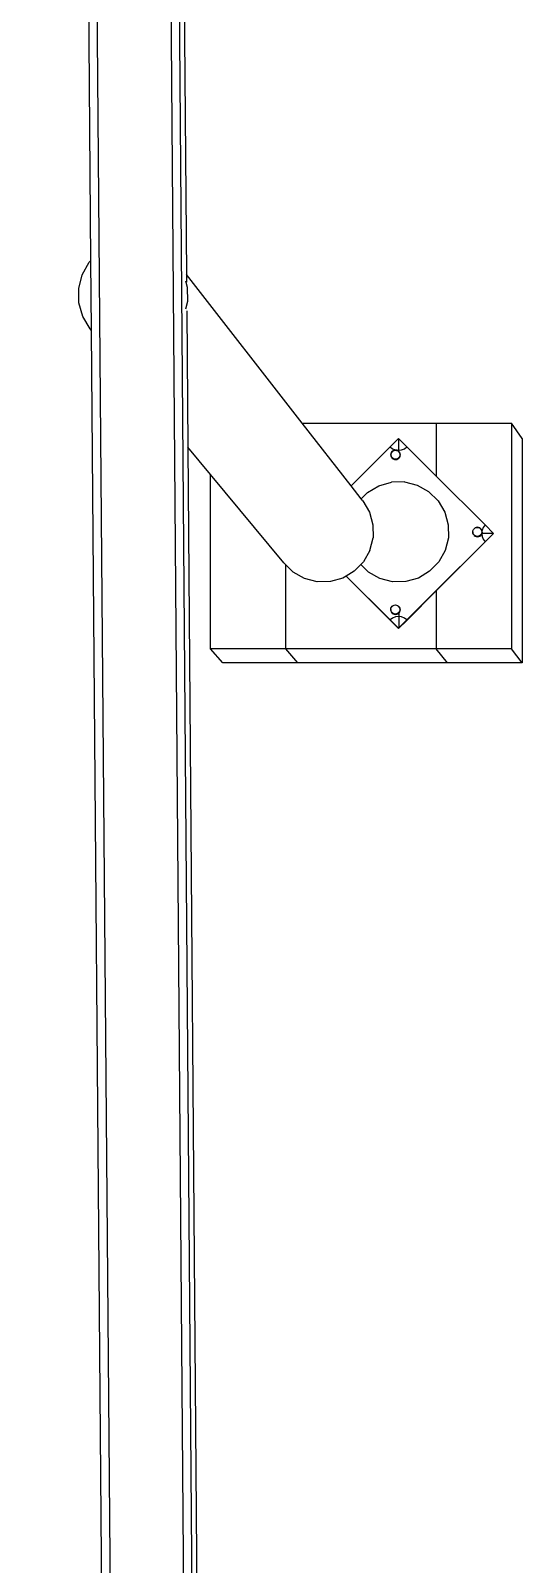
# Model space of a CAD drawing. Header units: inches. Extents: x -614 to 848, y -1045 to 1103.
# Drawn here: x -216.2 to -172.3, y 144.7 to 281.6 of the extents above; entities that cross this region are included whole.
import ezdxf

# ---------------------------------------------------------------- set-up
doc = ezdxf.new("R2010")
doc.units = ezdxf.units.IN
doc.header["$MEASUREMENT"] = 0

msp = doc.modelspace()

# ---------------------------------------------------------------- linework, layer by layer
for p, q in [((-199.44975, -1044.7934), (-216.20691, 1015.55191)), ((-193.21069, -1044.7934), (-209.44367, 1015.55191)), ((-192.48522, -1044.7934), (-208.65724, 1015.55191)), ((-210.83469, 261.07156), (-212.56559, 473.12062)), ((-203.82951, 453.67617), (-202.31118, 259.82163)), ((-211.60877, 259.80558), (-210.98528, 260.91718)), ((-210.98528, 260.91718), (-210.83469, 261.07156)), ((-210.78389, 254.84903), (-210.83469, 261.07156)), ((-211.92331, 258.57049), (-211.60877, 259.80558)), ((-202.40247, 259.25724), (-202.24312, 258.6908)), ((-202.31118, 259.82163), (-202.30579, 259.1334)), ((-191.98548, 246.56068), (-202.31118, 259.82163)), ((-202.24312, 258.6908), (-202.22729, 257.41637)), ((-211.90747, 257.29607), (-211.92331, 258.57049)), ((-202.22729, 257.41637), (-202.40247, 256.72847)), ((-211.56233, 256.06917), (-211.90747, 257.29607)), ((-210.9114, 254.97341), (-211.56233, 256.06917)), ((-202.28579, 256.58047), (-202.19063, 244.43076)), ((-210.78389, 254.84903), (-210.9114, 254.97341)), ((-210.78365, 254.81896), (-210.9114, 254.97341)), ((-210.78365, 254.81896), (-210.78389, 254.84903)), ((-209.07828, 45.89846), (-210.78365, 254.81896)), ((-191.98548, 246.56068), (-180.02875, 246.56068)), ((-187.62548, 240.96127), (-191.98548, 246.56068)), ((-180.02875, 246.56068), (-180.02875, 241.83594)), ((-180.02875, 246.56068), (-173.31541, 246.56068)), ((-173.31541, 246.56068), (-173.31541, 226.42067)), ((-172.34952, 245.18659), (-173.31541, 246.56068)), ((-184.13663, 244.45012), (-183.38978, 245.19697)), ((-183.38978, 245.19697), (-182.64293, 244.45012)), ((-183.38978, 245.19697), (-183.38978, 244.14643)), ((-172.34952, 245.18659), (-172.34952, 225.15882)), ((-200.16876, 241.98649), (-202.19063, 244.43076)), ((-202.19063, 244.43076), (-200.64163, 46.66101)), ((-187.62548, 240.96127), (-184.13663, 244.45012)), ((-184.13663, 244.45012), (-183.91788, 244.28227)), ((-184.06744, 243.84435), (-184.08173, 243.73586)), ((-184.08173, 243.73586), (-184.06744, 243.62736)), ((-184.07169, 243.74476), (-184.0579, 243.84956)), ((-184.0579, 243.63995), (-184.07169, 243.74476)), ((-184.07041, 243.73501), (-184.07163, 243.72576)), ((-184.07163, 243.72576), (-184.05734, 243.61726)), ((-184.02557, 243.94545), (-184.06744, 243.84435)), ((-184.06744, 243.62736), (-184.02557, 243.52626)), ((-184.0579, 243.84956), (-184.01744, 243.94723)), ((-184.01744, 243.54229), (-184.0579, 243.63995)), ((-183.95895, 244.03227), (-184.02557, 243.94545)), ((-184.01744, 243.94723), (-183.95309, 244.03109)), ((-183.87213, 244.09889), (-183.95895, 244.03227)), ((-183.95309, 244.03109), (-183.86922, 244.09544)), ((-183.91788, 244.28227), (-183.66314, 244.17675)), ((-183.77103, 244.14076), (-183.87213, 244.09889)), ((-183.86922, 244.09544), (-183.77156, 244.1359)), ((-183.77156, 244.1359), (-183.66676, 244.1497)), ((-183.66254, 244.15505), (-183.77103, 244.14076)), ((-183.66676, 244.1497), (-183.56195, 244.1359)), ((-183.66314, 244.17675), (-183.38978, 244.14076)), ((-183.55404, 244.14076), (-183.66254, 244.15505)), ((-183.56195, 244.1359), (-183.46429, 244.09544)), ((-183.45294, 244.09889), (-183.55404, 244.14076)), ((-183.46429, 244.09544), (-183.38042, 244.03109)), ((-183.36613, 244.03227), (-183.45294, 244.09889)), ((-183.38978, 244.14076), (-183.11641, 244.17675)), ((-183.38042, 244.03109), (-183.31571, 243.94637)), ((-183.29951, 243.94545), (-183.36613, 244.03227)), ((-183.28941, 243.93535), (-183.35603, 244.02217)), ((-183.27562, 243.63995), (-183.31607, 243.54229)), ((-183.31571, 243.94637), (-183.30178, 243.92821)), ((-183.31571, 243.94637), (-183.27562, 243.84956)), ((-183.30178, 243.92821), (-183.26133, 243.83055)), ((-183.25763, 243.84435), (-183.29951, 243.94545)), ((-183.24753, 243.83425), (-183.28941, 243.93535)), ((-183.27562, 243.84956), (-183.26182, 243.74476)), ((-183.26182, 243.74476), (-183.27562, 243.63995)), ((-183.26299, 243.61442), (-183.26133, 243.62096)), ((-183.26133, 243.83055), (-183.24753, 243.72576)), ((-183.24753, 243.72576), (-183.26133, 243.62096)), ((-183.26133, 243.62096), (-183.25763, 243.62736)), ((-183.24335, 243.73586), (-183.25763, 243.84435)), ((-183.25763, 243.62736), (-183.24335, 243.73586)), ((-183.23325, 243.72576), (-183.24753, 243.83425)), ((-183.24753, 243.61726), (-183.23325, 243.72576)), ((-183.11641, 244.17675), (-182.86167, 244.28227)), ((-182.86167, 244.28227), (-182.64293, 244.45012)), ((-182.64293, 244.45012), (-180.02875, 241.83594)), ((-184.05734, 243.61726), (-184.01547, 243.51616)), ((-184.02557, 243.52626), (-183.95895, 243.43945)), ((-184.0031, 243.5233), (-184.01744, 243.54229)), ((-184.01547, 243.51616), (-183.95762, 243.44078)), ((-183.95309, 243.45842), (-184.0031, 243.5233)), ((-183.94752, 243.45088), (-183.95895, 243.43945)), ((-183.95762, 243.44078), (-183.95323, 243.43506)), ((-183.95323, 243.43506), (-183.94885, 243.42935)), ((-183.94752, 243.45088), (-183.95309, 243.45842)), ((-183.94567, 243.45273), (-183.95309, 243.45842)), ((-183.94885, 243.42935), (-183.86203, 243.36273)), ((-183.94752, 243.45088), (-183.94567, 243.45273)), ((-183.93875, 243.43945), (-183.94752, 243.45088)), ((-183.86922, 243.39407), (-183.94567, 243.45273)), ((-183.85489, 243.3751), (-183.93875, 243.43945)), ((-183.77156, 243.35362), (-183.86922, 243.39407)), ((-183.86203, 243.36273), (-183.76093, 243.32085)), ((-183.75723, 243.33465), (-183.85489, 243.3751)), ((-183.66676, 243.33982), (-183.77156, 243.35362)), ((-183.76093, 243.32085), (-183.65244, 243.30657)), ((-183.65244, 243.32085), (-183.75723, 243.33465)), ((-183.56195, 243.35362), (-183.66676, 243.33982)), ((-183.65244, 243.32085), (-183.65244, 243.34171)), ((-183.54764, 243.33465), (-183.65244, 243.32085)), ((-183.65244, 243.30657), (-183.54394, 243.32085)), ((-183.65244, 243.318), (-183.65244, 243.32085)), ((-183.65244, 243.30657), (-183.65244, 243.318)), ((-183.46429, 243.39407), (-183.56195, 243.35362)), ((-183.45294, 243.37283), (-183.54764, 243.33465)), ((-183.54394, 243.32085), (-183.44284, 243.36273)), ((-183.38307, 243.45639), (-183.46429, 243.39407)), ((-183.36613, 243.43945), (-183.45294, 243.37283)), ((-183.44284, 243.36273), (-183.35603, 243.42935)), ((-183.38042, 243.45842), (-183.38307, 243.45639)), ((-183.38307, 243.45639), (-183.36613, 243.43945)), ((-183.31607, 243.54229), (-183.38042, 243.45842)), ((-183.36613, 243.43945), (-183.29951, 243.52626)), ((-183.35603, 243.42935), (-183.28941, 243.51616)), ((-183.29951, 243.52626), (-183.26299, 243.61442)), ((-183.28941, 243.51616), (-183.24871, 243.61442)), ((-183.24871, 243.61442), (-183.24753, 243.61726)), ((-200.16876, 226.42067), (-200.16876, 241.98649)), ((-193.63514, 234.08791), (-200.16876, 241.98649)), ((-186.72539, 239.80531), (-187.62548, 240.96127)), ((-186.16242, 240.38244), (-185.15642, 240.98005)), ((-185.15642, 240.98005), (-184.03002, 241.29692)), ((-182.85999, 241.31146), (-184.03002, 241.29692)), ((-182.85999, 241.31146), (-181.72606, 241.02268)), ((-181.72606, 241.02268), (-180.70552, 240.45026)), ((-180.02875, 241.83594), (-175.66626, 237.47346)), ((-186.72539, 239.80531), (-186.16242, 240.38244)), ((-186.59138, 239.63321), (-186.72539, 239.80531)), ((-186.59138, 239.63321), (-185.99377, 238.6272)), ((-180.70552, 240.45026), (-179.8679, 239.63321)), ((-179.8679, 239.63321), (-179.27029, 238.6272)), ((-185.99377, 238.6272), (-185.6769, 237.5008)), ((-179.27029, 238.6272), (-178.95342, 237.5008)), ((-185.6769, 237.5008), (-185.66236, 236.33077)), ((-178.95342, 237.5008), (-178.93887, 236.33077)), ((-176.76644, 236.84909), (-176.76791, 236.83794)), ((-176.76791, 236.83794), (-176.75363, 236.72945)), ((-176.76741, 236.85641), (-176.75361, 236.96121)), ((-176.75361, 236.7516), (-176.76741, 236.85641)), ((-176.75361, 236.96121), (-176.71316, 237.05888)), ((-176.71316, 237.05888), (-176.65085, 237.14007)), ((-176.56842, 237.21107), (-176.65523, 237.14445)), ((-176.65523, 237.14445), (-176.65085, 237.14007)), ((-176.65085, 237.14007), (-176.6488, 237.14274)), ((-176.6488, 237.14274), (-176.56494, 237.20709)), ((-176.46731, 237.25295), (-176.56842, 237.21107)), ((-176.56494, 237.20709), (-176.46727, 237.24755)), ((-176.35882, 237.26723), (-176.46731, 237.25295)), ((-176.46727, 237.24755), (-176.36247, 237.26134)), ((-176.36247, 237.26134), (-176.25766, 237.24755)), ((-176.25033, 237.25295), (-176.35882, 237.26723)), ((-176.25766, 237.24755), (-176.16, 237.20709)), ((-176.14923, 237.21107), (-176.25033, 237.25295)), ((-176.16, 237.20709), (-176.07613, 237.14274)), ((-176.06241, 237.14445), (-176.14923, 237.21107)), ((-176.07613, 237.14274), (-176.01178, 237.05888)), ((-175.99579, 237.05764), (-176.06241, 237.14445)), ((-175.98569, 237.04754), (-176.05231, 237.13435)), ((-176.01178, 237.05888), (-176.01124, 237.05758)), ((-176.01124, 237.05758), (-175.99806, 237.0404)), ((-176.01124, 237.05758), (-175.97133, 236.96121)), ((-175.99806, 237.0404), (-175.95761, 236.94274)), ((-175.95391, 236.95654), (-175.99579, 237.05764)), ((-175.94381, 236.94644), (-175.98569, 237.04754)), ((-175.97133, 236.96121), (-175.95803, 236.86021)), ((-175.95753, 236.85641), (-175.97133, 236.7516)), ((-175.95239, 236.90307), (-175.95803, 236.86021)), ((-175.95803, 236.86021), (-175.95753, 236.85641)), ((-175.95761, 236.94274), (-175.95239, 236.90307)), ((-175.94381, 236.83794), (-175.95761, 236.73315)), ((-175.94963, 236.92401), (-175.95391, 236.95654)), ((-175.95391, 236.73955), (-175.93963, 236.84804)), ((-175.94963, 236.92401), (-175.95239, 236.90307)), ((-175.95239, 236.90307), (-175.94381, 236.83794)), ((-175.93963, 236.99997), (-175.94963, 236.92401)), ((-175.93963, 236.84804), (-175.94963, 236.92401)), ((-175.92953, 236.83794), (-175.94381, 236.94644)), ((-175.94381, 236.72945), (-175.92953, 236.83794)), ((-175.83412, 237.25471), (-175.93963, 236.99997)), ((-175.66626, 237.47346), (-175.83412, 237.25471)), ((-175.66626, 237.47346), (-174.91941, 236.72661)), ((-185.95114, 235.19685), (-185.66236, 236.33077)), ((-175.66626, 235.97976), (-180.02875, 231.61727)), ((-175.65963, 235.97084), (-180.02875, 231.60172)), ((-178.93887, 236.33077), (-179.22765, 235.19685)), ((-176.75363, 236.72945), (-176.71175, 236.62835)), ((-176.71316, 236.65394), (-176.75361, 236.7516)), ((-176.69983, 236.63657), (-176.71316, 236.65394)), ((-176.71175, 236.62835), (-176.6539, 236.55296)), ((-176.69938, 236.63549), (-176.69983, 236.63657)), ((-176.6488, 236.57007), (-176.69938, 236.63549)), ((-176.6539, 236.55296), (-176.65523, 236.55163)), ((-176.65523, 236.55163), (-176.64952, 236.54725)), ((-176.6438, 236.56306), (-176.6539, 236.55296)), ((-176.6539, 236.55296), (-176.64952, 236.54725)), ((-176.64952, 236.54725), (-176.56842, 236.48501)), ((-176.64952, 236.54725), (-176.64513, 236.54153)), ((-176.6438, 236.56306), (-176.6488, 236.57007)), ((-176.64201, 236.56486), (-176.6488, 236.57007)), ((-176.64513, 236.54153), (-176.55832, 236.47491)), ((-176.64201, 236.56486), (-176.6438, 236.56306)), ((-176.63503, 236.55163), (-176.6438, 236.56306)), ((-176.56494, 236.50572), (-176.64201, 236.56486)), ((-176.55117, 236.48728), (-176.63503, 236.55163)), ((-176.56842, 236.48501), (-176.46731, 236.44314)), ((-176.46727, 236.46527), (-176.56494, 236.50572)), ((-176.55832, 236.47491), (-176.45721, 236.43304)), ((-176.45352, 236.44683), (-176.55117, 236.48728)), ((-176.46731, 236.44314), (-176.35882, 236.42885)), ((-176.36247, 236.45147), (-176.46727, 236.46527)), ((-176.45721, 236.43304), (-176.34872, 236.41875)), ((-176.34872, 236.43304), (-176.45352, 236.44683)), ((-176.25766, 236.46527), (-176.36247, 236.45147)), ((-176.35882, 236.42885), (-176.34872, 236.43018)), ((-176.34872, 236.43304), (-176.34872, 236.45328)), ((-176.24392, 236.44683), (-176.34872, 236.43304)), ((-176.34872, 236.43018), (-176.25033, 236.44314)), ((-176.34872, 236.43018), (-176.34872, 236.43304)), ((-176.34872, 236.41875), (-176.24023, 236.43304)), ((-176.34872, 236.41875), (-176.34872, 236.43018)), ((-176.16, 236.50572), (-176.25766, 236.46527)), ((-176.25033, 236.44314), (-176.24392, 236.44683)), ((-176.14923, 236.48501), (-176.24392, 236.44683)), ((-176.24023, 236.43304), (-176.13913, 236.47491)), ((-176.07613, 236.57007), (-176.16, 236.50572)), ((-176.14923, 236.48501), (-176.06241, 236.55163)), ((-176.13913, 236.47491), (-176.05231, 236.54153)), ((-176.01178, 236.65394), (-176.07613, 236.57007)), ((-175.99579, 236.63845), (-176.06241, 236.55163)), ((-176.05231, 236.54153), (-175.98569, 236.62835)), ((-175.9728, 236.74806), (-176.01178, 236.65394)), ((-175.97168, 236.69666), (-175.99579, 236.63845)), ((-175.98569, 236.62835), (-175.94499, 236.72661)), ((-175.9728, 236.74806), (-175.97562, 236.72661)), ((-175.97562, 236.72661), (-175.97168, 236.69666)), ((-175.97133, 236.7516), (-175.9728, 236.74806)), ((-175.95927, 236.72661), (-175.97168, 236.69666)), ((-175.97168, 236.69666), (-175.93963, 236.45324)), ((-175.95927, 236.72661), (-175.96996, 236.72661)), ((-175.95761, 236.73315), (-175.95927, 236.72661)), ((-175.94499, 236.72661), (-175.95927, 236.72661)), ((-175.95761, 236.73315), (-175.95391, 236.73955)), ((-175.94499, 236.72661), (-175.94381, 236.72945)), ((-174.91941, 236.72661), (-175.94499, 236.72661)), ((-175.93963, 236.45324), (-175.83412, 236.1985)), ((-175.83412, 236.1985), (-175.66626, 235.97976)), ((-174.92058, 236.72544), (-175.66626, 235.97976)), ((-175.66626, 235.97976), (-175.65963, 235.97084)), ((-174.91281, 236.71766), (-175.65963, 235.97084)), ((-174.91941, 236.72661), (-174.92058, 236.72544)), ((-174.92058, 236.72544), (-174.91281, 236.71766)), ((-174.91281, 236.71766), (-174.91941, 236.72661)), ((-193.45542, 233.91261), (-193.63514, 234.08791)), ((-186.52356, 234.1763), (-186.75696, 233.93702)), ((-185.95114, 235.19685), (-186.52356, 234.1763)), ((-179.80008, 234.1763), (-180.61713, 233.33868)), ((-179.22765, 235.19685), (-179.80008, 234.1763)), ((-193.45542, 226.42067), (-193.45542, 233.91261)), ((-192.79752, 233.27086), (-193.45542, 233.91261)), ((-191.77697, 232.69844), (-192.79752, 233.27086)), ((-190.64305, 232.40966), (-191.77697, 232.69844)), ((-188.34662, 232.74107), (-189.47302, 232.4242)), ((-188.05157, 232.91634), (-188.34662, 232.74107)), ((-188.05051, 232.91698), (-188.05157, 232.91634)), ((-184.12967, 228.99444), (-188.05157, 232.91634)), ((-187.34061, 233.33868), (-188.05051, 232.91698)), ((-184.13663, 229.0031), (-188.05051, 232.91698)), ((-186.75696, 233.93702), (-187.34061, 233.33868)), ((-186.07404, 233.27086), (-186.75696, 233.93702)), ((-185.05349, 232.69844), (-186.07404, 233.27086)), ((-183.91956, 232.40966), (-185.05349, 232.69844)), ((-181.62314, 232.74107), (-182.74953, 232.4242)), ((-180.61713, 233.33868), (-181.62314, 232.74107)), ((-189.47302, 232.4242), (-190.64305, 232.40966)), ((-182.74953, 232.4242), (-183.91956, 232.40966)), ((-180.02875, 231.61727), (-182.64293, 229.0031)), ((-180.02875, 231.60172), (-182.63603, 228.99444)), ((-180.02875, 231.61727), (-180.02875, 231.60172)), ((-180.02875, 231.60172), (-180.02875, 226.42067)), ((-184.08179, 229.93238), (-184.068, 230.03718)), ((-184.068, 230.03718), (-184.02754, 230.13485)), ((-184.02754, 230.13485), (-183.96319, 230.21871)), ((-183.96319, 230.21871), (-183.87932, 230.28306)), ((-183.87932, 230.28306), (-183.78166, 230.32352)), ((-183.78166, 230.32352), (-183.67686, 230.33731)), ((-183.67686, 230.33731), (-183.57205, 230.32352)), ((-183.57205, 230.32352), (-183.47439, 230.28306)), ((-183.47439, 230.28306), (-183.39052, 230.21871)), ((-183.3775, 230.20174), (-183.39052, 230.21871)), ((-183.3775, 230.20174), (-183.37623, 230.20076)), ((-183.37623, 230.20076), (-183.32617, 230.13485)), ((-183.29951, 230.12405), (-183.36613, 230.21086)), ((-183.32617, 230.13485), (-183.28572, 230.03718)), ((-183.32617, 230.13485), (-183.31188, 230.11691)), ((-183.31188, 230.11691), (-183.27143, 230.01925)), ((-183.25763, 230.02295), (-183.29951, 230.12405)), ((-183.28572, 230.03718), (-183.27192, 229.93238)), ((-183.27143, 230.01925), (-183.25763, 229.91445)), ((-183.24335, 229.91445), (-183.25763, 230.02295)), ((-183.91788, 229.17095), (-184.13663, 229.0031)), ((-184.12967, 228.99444), (-184.13663, 229.0031)), ((-183.38978, 228.25625), (-184.13663, 229.0031)), ((-183.38285, 228.24762), (-184.12967, 228.99444)), ((-184.08058, 229.92316), (-184.08179, 229.93238)), ((-184.08058, 229.92316), (-184.08173, 229.91445)), ((-184.08173, 229.91445), (-184.06744, 229.80596)), ((-184.068, 229.82757), (-184.08058, 229.92316)), ((-184.02754, 229.72991), (-184.068, 229.82757)), ((-184.06744, 229.80596), (-184.02557, 229.70486)), ((-183.96319, 229.64604), (-184.02754, 229.72991)), ((-184.02557, 229.70486), (-183.95895, 229.61804)), ((-183.96172, 229.64492), (-183.96319, 229.64604)), ((-183.94885, 229.62814), (-183.96172, 229.64492)), ((-183.87932, 229.58169), (-183.96172, 229.64492)), ((-183.95895, 229.61804), (-183.87213, 229.55142)), ((-183.86499, 229.56379), (-183.94885, 229.62814)), ((-183.66314, 229.27646), (-183.91788, 229.17095)), ((-183.78166, 229.54124), (-183.87932, 229.58169)), ((-183.87213, 229.55142), (-183.77103, 229.50955)), ((-183.76733, 229.52334), (-183.86499, 229.56379)), ((-183.67686, 229.52744), (-183.78166, 229.54124)), ((-183.77103, 229.50955), (-183.66254, 229.49526)), ((-183.66254, 229.50955), (-183.76733, 229.52334)), ((-183.57205, 229.54124), (-183.67686, 229.52744)), ((-183.38978, 229.31245), (-183.66314, 229.27646)), ((-183.66254, 229.50955), (-183.66254, 229.52932)), ((-183.55774, 229.52334), (-183.66254, 229.50955)), ((-183.66254, 229.49526), (-183.55404, 229.50955)), ((-183.66254, 229.49526), (-183.66254, 229.50955)), ((-183.47439, 229.58169), (-183.57205, 229.54124)), ((-183.46008, 229.56379), (-183.55774, 229.52334)), ((-183.55404, 229.50955), (-183.45294, 229.55142)), ((-183.39052, 229.64604), (-183.47439, 229.58169)), ((-183.37623, 229.62814), (-183.46008, 229.56379)), ((-183.45294, 229.55142), (-183.36613, 229.61804)), ((-183.32617, 229.72991), (-183.39052, 229.64604)), ((-183.11641, 229.27646), (-183.38978, 229.31245)), ((-182.64483, 229.0012), (-183.38978, 228.25625)), ((-182.63603, 228.99444), (-183.38285, 228.24762)), ((-183.31188, 229.712), (-183.37623, 229.62814)), ((-183.36613, 229.61804), (-183.29951, 229.70486)), ((-183.36613, 229.61804), (-183.36613, 228.25625)), ((-183.28572, 229.82757), (-183.32617, 229.72991)), ((-183.27143, 229.80966), (-183.31188, 229.712)), ((-183.29951, 229.70486), (-183.25763, 229.80596)), ((-183.27192, 229.93238), (-183.28572, 229.82757)), ((-183.25763, 229.91445), (-183.27143, 229.80966)), ((-183.25763, 229.80596), (-183.24335, 229.91445)), ((-182.86167, 229.17095), (-183.11641, 229.27646)), ((-182.64293, 229.0031), (-182.86167, 229.17095)), ((-182.64293, 229.0031), (-182.64483, 229.0012)), ((-182.63603, 228.99444), (-182.64483, 229.0012)), ((-182.63603, 228.99444), (-182.64293, 229.0031)), ((-183.38285, 228.24762), (-183.38978, 228.25625)), ((-199.05321, 225.15882), (-200.16876, 226.42067)), ((-193.45542, 226.42067), (-200.16876, 226.42067)), ((-192.37729, 225.15882), (-193.45542, 226.42067)), ((-180.02875, 226.42067), (-193.45542, 226.42067)), ((-179.02544, 225.15882), (-180.02875, 226.42067)), ((-173.31541, 226.42067), (-180.02875, 226.42067)), ((-172.34952, 225.15882), (-173.31541, 226.42067)), ((-192.37729, 225.15882), (-199.05321, 225.15882)), ((-179.02544, 225.15882), (-192.37729, 225.15882)), ((-172.34952, 225.15882), (-179.02544, 225.15882))]:
    msp.add_line(p, q)

doc.saveas('drawing.dxf')
